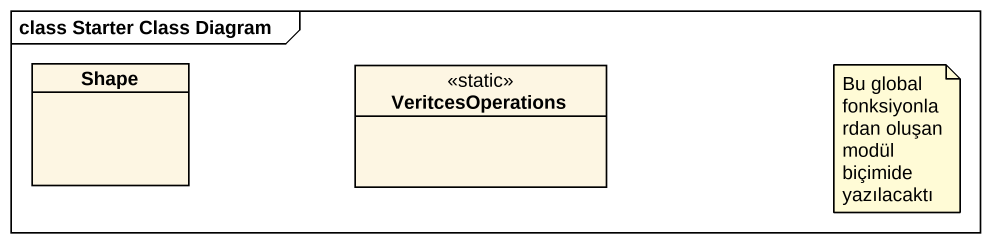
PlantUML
@startuml
mainframe class Starter Class Diagram
hide circle
hide empty members
class Shape
class VeritcesOperations <<static>>
note as N1
  Bu global fonksiyonlardan oluşan modül biçimide yazılacaktı
end note
@enduml
